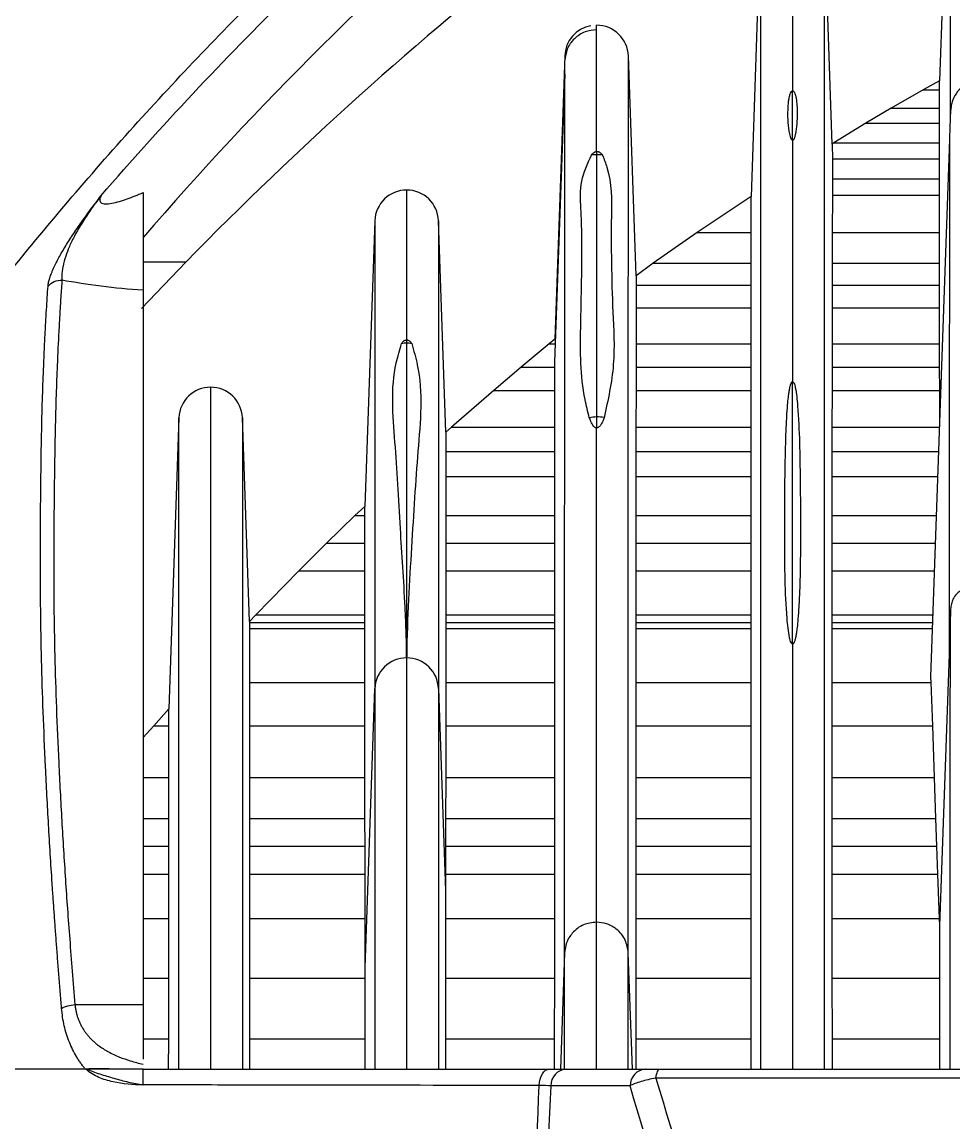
# Model space of a CAD drawing. Extents: x 9.3 to 87.2, y 0.6 to 68.8.
# Drawn here: x 35.299 to 36.818, y 60.622 to 62.417 of the extents above; entities that cross this region are included whole.
import ezdxf

# ---------------------------------------------------------------- set-up
doc = ezdxf.new("R2010")
doc.units = 0
doc.header["$MEASUREMENT"] = 0
doc.layers.add('OBJECT', color=7, linetype='CONTINUOUS')

msp = doc.modelspace()

# ---------------------------------------------------------------- linework, layer by layer
at = {"layer": 'OBJECT'}
for p, q in [((36.8149, 62.843), (36.7966, 62.3216)), ((36.5048, 62.5943), (36.4887, 62.1327)), ((36.6214, 62.2183), (36.6083, 62.5943)), ((36.2365, 62.4033), (36.2365, 62.4122)), ((36.1846, 62.3621), (36.1684, 61.8996)), ((36.301, 62.0031), (36.2885, 62.3621)), ((36.1845, 62.3324), (36.1681, 61.8627)), ((36.7966, 62.3216), (36.7699, 62.3068)), ((36.7966, 62.3068), (36.7966, 62.3216)), ((36.5565, 62.2245), (36.5565, 62.3051)), ((36.7699, 62.3068), (36.7175, 62.2767)), ((36.7699, 62.3068), (36.7966, 62.3068)), ((36.7965, 62.2767), (36.7966, 62.3068)), ((36.7175, 62.2767), (36.6764, 62.2522)), ((36.7175, 62.2767), (36.7965, 62.2767)), ((36.7964, 62.2522), (36.7965, 62.2767)), ((36.6764, 62.2522), (36.6241, 62.22)), ((36.6764, 62.2522), (36.7964, 62.2522)), ((36.7963, 62.22), (36.7964, 62.2522)), ((36.7825, 61.3486), (36.8132, 62.2257)), ((36.2365, 62.2061), (36.2365, 62.2009)), ((36.6241, 62.22), (36.6214, 62.2183)), ((36.6214, 62.2183), (36.6215, 62.1942)), ((36.6241, 62.22), (36.7963, 62.22)), ((36.7963, 62.1942), (36.7963, 62.22)), ((36.2365, 62.2009), (36.2365, 61.7727)), ((36.6215, 62.1942), (36.6215, 62.1612)), ((36.6215, 62.1942), (36.7963, 62.1942)), ((36.7962, 62.1612), (36.7963, 62.1942)), ((36.6215, 62.1612), (36.6215, 62.1349)), ((36.6215, 62.1612), (36.7962, 62.1612)), ((36.7962, 62.1349), (36.7962, 62.1612)), ((36.4887, 62.1327), (36.4007, 62.074)), ((36.6215, 62.1349), (36.6214, 62.074)), ((36.6215, 62.1349), (36.7962, 62.1349)), ((36.7962, 62.074), (36.7962, 62.1349)), ((35.8746, 62.0931), (35.8583, 61.6268)), ((35.9906, 61.7479), (35.9785, 62.0931)), ((36.4007, 62.074), (36.3288, 62.0237)), ((36.4007, 62.074), (36.4887, 62.074)), ((36.4887, 62.0237), (36.4887, 62.074)), ((36.6214, 62.074), (36.6213, 62.0237)), ((36.6214, 62.074), (36.7962, 62.074)), ((36.7963, 62.0237), (36.7962, 62.074)), ((35.5662, 62.0256), (35.4935, 61.9498)), ((35.5662, 62.0256), (35.4965, 62.0256)), ((36.3288, 62.0237), (36.301, 62.0031)), ((36.3288, 62.0237), (36.4887, 62.0237)), ((36.4888, 61.9876), (36.4887, 62.0237)), ((36.6213, 62.0237), (36.6212, 61.9876)), ((36.6213, 62.0237), (36.7963, 62.0237)), ((36.7963, 61.9876), (36.7963, 62.0237)), ((36.301, 62.0031), (36.301, 61.9876)), ((35.4965, 61.9795), (35.4965, 60.8134)), ((36.301, 61.9876), (36.301, 61.9508)), ((36.301, 61.9876), (36.4888, 61.9876)), ((36.4888, 61.9508), (36.4888, 61.9876)), ((36.6212, 61.9876), (36.6211, 61.9508)), ((36.6212, 61.9876), (36.7963, 61.9876)), ((36.7964, 61.9508), (36.7963, 61.9876)), ((36.301, 61.9508), (36.3011, 61.8922)), ((36.301, 61.9508), (36.4888, 61.9508)), ((36.4889, 61.8922), (36.4888, 61.9508)), ((36.6211, 61.9508), (36.621, 61.8922)), ((36.6211, 61.9508), (36.7964, 61.9508)), ((36.7965, 61.8922), (36.7964, 61.9508)), ((35.9265, 61.8985), (35.9265, 61.8931)), ((36.1684, 61.8996), (36.1593, 61.8922)), ((35.9265, 61.8931), (35.9265, 61.3796)), ((36.1593, 61.8922), (36.1137, 61.8542)), ((36.1593, 61.8922), (36.1684, 61.8922)), ((36.3011, 61.8922), (36.301, 61.8542)), ((36.3011, 61.8922), (36.4889, 61.8922)), ((36.489, 61.8542), (36.4889, 61.8922)), ((36.621, 61.8922), (36.621, 61.8542)), ((36.621, 61.8922), (36.7965, 61.8922)), ((36.7966, 61.8542), (36.7965, 61.8922)), ((36.1683, 61.8542), (36.1683, 61.8652)), ((36.1137, 61.8542), (36.069, 61.8161)), ((36.1137, 61.8542), (36.1683, 61.8542)), ((36.1683, 61.8161), (36.1683, 61.8542)), ((36.301, 61.8542), (36.301, 61.8161)), ((36.301, 61.8542), (36.489, 61.8542)), ((36.4891, 61.8161), (36.489, 61.8542)), ((36.621, 61.8542), (36.621, 61.8161)), ((36.621, 61.8542), (36.7966, 61.8542)), ((36.7967, 61.8161), (36.7966, 61.8542)), ((36.5565, 61.402), (36.5565, 61.8303)), ((36.069, 61.8161), (35.9995, 61.7559)), ((36.069, 61.8161), (36.1683, 61.8161)), ((36.1683, 61.7559), (36.1683, 61.8161)), ((36.301, 61.8161), (36.3008, 61.7559)), ((36.301, 61.8161), (36.4891, 61.8161)), ((36.4891, 61.7559), (36.4891, 61.8161)), ((36.621, 61.8161), (36.6209, 61.7559)), ((36.621, 61.8161), (36.7967, 61.8161)), ((36.7969, 61.7612), (36.7967, 61.8161)), ((36.2365, 61.7727), (36.2365, 61.7548)), ((35.5548, 61.7713), (35.5382, 61.296)), ((35.6699, 61.4386), (35.6583, 61.7713)), ((35.9995, 61.7559), (35.9906, 61.7479)), ((35.9995, 61.7559), (36.1683, 61.7559)), ((36.1684, 61.7162), (36.1683, 61.7559)), ((36.3008, 61.7559), (36.3007, 61.7162)), ((36.3008, 61.7559), (36.4891, 61.7559)), ((36.4891, 61.7162), (36.4891, 61.7559)), ((36.6209, 61.7559), (36.6209, 61.7162)), ((36.6209, 61.7559), (36.7968, 61.7559)), ((35.9906, 61.7162), (35.9906, 61.6757)), ((35.9906, 61.7162), (36.1684, 61.7162)), ((36.1685, 61.6757), (36.1684, 61.7162)), ((36.3007, 61.7162), (36.3007, 61.6757)), ((36.3007, 61.7162), (36.4891, 61.7162)), ((36.4892, 61.6757), (36.4891, 61.7162)), ((36.6209, 61.7162), (36.6209, 61.6757)), ((36.6209, 61.7162), (36.7954, 61.7162)), ((35.9906, 61.6757), (35.9906, 61.6116)), ((35.9906, 61.6757), (36.1685, 61.6757)), ((36.1686, 61.6116), (36.1685, 61.6757)), ((36.3007, 61.6757), (36.3006, 61.6116)), ((36.3007, 61.6757), (36.4892, 61.6757)), ((36.4892, 61.6116), (36.4892, 61.6757)), ((36.6209, 61.6757), (36.6209, 61.6116)), ((36.6209, 61.6757), (36.794, 61.6757)), ((35.8421, 61.6116), (35.7959, 61.5668)), ((35.8583, 61.6268), (35.8421, 61.6116)), ((35.8421, 61.6116), (35.8583, 61.6116)), ((35.8582, 61.5668), (35.8583, 61.6116)), ((35.8583, 61.6116), (35.8583, 61.6268)), ((35.9906, 61.6116), (35.9906, 61.5668)), ((35.9906, 61.6116), (36.1686, 61.6116)), ((36.1686, 61.5668), (36.1686, 61.6116)), ((36.3006, 61.6116), (36.3006, 61.5668)), ((36.3006, 61.6116), (36.4892, 61.6116)), ((36.4892, 61.5668), (36.4892, 61.6116)), ((36.6209, 61.6116), (36.6209, 61.5668)), ((36.6209, 61.6116), (36.7917, 61.6116)), ((35.7959, 61.5668), (35.7503, 61.5214)), ((35.7959, 61.5668), (35.8582, 61.5668)), ((35.8582, 61.5214), (35.8582, 61.5668)), ((35.9906, 61.5668), (35.9905, 61.5214)), ((35.9906, 61.5668), (36.1686, 61.5668)), ((36.1686, 61.5214), (36.1686, 61.5668)), ((36.3006, 61.5668), (36.3006, 61.5214)), ((36.3006, 61.5668), (36.4892, 61.5668)), ((36.4892, 61.5214), (36.4892, 61.5668)), ((36.6209, 61.5668), (36.6208, 61.5214)), ((36.6209, 61.5668), (36.7902, 61.5668)), ((35.7503, 61.5214), (35.6805, 61.4497)), ((35.7503, 61.5214), (35.8582, 61.5214)), ((35.8582, 61.4497), (35.8582, 61.5214)), ((35.9905, 61.5214), (35.9903, 61.4497)), ((35.9905, 61.5214), (36.1686, 61.5214)), ((36.1686, 61.4497), (36.1686, 61.5214)), ((36.3006, 61.5214), (36.3006, 61.4497)), ((36.3006, 61.5214), (36.4892, 61.5214)), ((36.4892, 61.4497), (36.4892, 61.5214)), ((36.6208, 61.5214), (36.6208, 61.4497)), ((36.6208, 61.5214), (36.7886, 61.5214)), ((35.6805, 61.4497), (35.6699, 61.4386)), ((35.6805, 61.4497), (35.8582, 61.4497)), ((35.8582, 61.4371), (35.8582, 61.4497)), ((35.9903, 61.4497), (35.9903, 61.4371)), ((35.9903, 61.4497), (36.1686, 61.4497)), ((36.1686, 61.4371), (36.1686, 61.4497)), ((36.3006, 61.4497), (36.3006, 61.4371)), ((36.3006, 61.4497), (36.4892, 61.4497)), ((36.4892, 61.4371), (36.4892, 61.4497)), ((36.6208, 61.4497), (36.6208, 61.4371)), ((36.6208, 61.4497), (36.7861, 61.4497)), ((35.6699, 61.4386), (35.6699, 61.4371)), ((35.6699, 61.4371), (35.6699, 61.4272)), ((35.6699, 61.4371), (35.8582, 61.4371)), ((35.8582, 61.4272), (35.8582, 61.4371)), ((35.9903, 61.4371), (35.9903, 61.4272)), ((35.9903, 61.4371), (36.1686, 61.4371)), ((36.1686, 61.4272), (36.1686, 61.4371)), ((36.3006, 61.4371), (36.3006, 61.4272)), ((36.3006, 61.4371), (36.4892, 61.4371)), ((36.4892, 61.4272), (36.4892, 61.4371)), ((36.6208, 61.4371), (36.6208, 61.4272)), ((36.6208, 61.4371), (36.7856, 61.4371)), ((35.6699, 61.4272), (35.8582, 61.4272)), ((35.8584, 61.3392), (35.8582, 61.4272)), ((35.9903, 61.4272), (35.9902, 61.3392)), ((35.9903, 61.4272), (36.1686, 61.4272)), ((36.1685, 61.3392), (36.1686, 61.4272)), ((36.3006, 61.4272), (36.3007, 61.3392)), ((36.3006, 61.4272), (36.4892, 61.4272)), ((36.4892, 61.3392), (36.4892, 61.4272)), ((36.6208, 61.4272), (36.6208, 61.3392)), ((36.6208, 61.4272), (36.7853, 61.4272)), ((35.9265, 61.3796), (35.9265, 61.3796)), ((36.7971, 60.9419), (36.8126, 61.3854)), ((36.7829, 61.3392), (36.7825, 61.3486)), ((35.6701, 61.3392), (35.6701, 61.2687)), ((35.6701, 61.3392), (35.8584, 61.3392)), ((35.8585, 61.2687), (35.8584, 61.3392)), ((35.8587, 60.8741), (35.8746, 61.3292)), ((35.9785, 61.3292), (35.99, 60.999)), ((35.9902, 61.3392), (35.9902, 61.2687)), ((35.9902, 61.3392), (36.1685, 61.3392)), ((36.1685, 61.2687), (36.1685, 61.3392)), ((36.3007, 61.3392), (36.3007, 61.2687)), ((36.3007, 61.3392), (36.4892, 61.3392)), ((36.4892, 61.2687), (36.4892, 61.3392)), ((36.6208, 61.3392), (36.6208, 61.2687)), ((36.6208, 61.3392), (36.7829, 61.3392)), ((36.7853, 61.2687), (36.7829, 61.3392)), ((35.5382, 61.296), (35.5136, 61.2687)), ((35.5136, 61.2687), (35.4965, 61.2493)), ((35.5136, 61.2687), (35.5381, 61.2687)), ((35.6701, 61.2687), (35.67, 61.1843)), ((35.6701, 61.2687), (35.8585, 61.2687)), ((35.8585, 61.1843), (35.8585, 61.2687)), ((35.9902, 61.2687), (35.9902, 61.1843)), ((35.9902, 61.2687), (36.1685, 61.2687)), ((36.1684, 61.1843), (36.1685, 61.2687)), ((36.3007, 61.2687), (36.3008, 61.1843)), ((36.3007, 61.2687), (36.4892, 61.2687)), ((36.4892, 61.1843), (36.4892, 61.2687)), ((36.6208, 61.2687), (36.6208, 61.1843)), ((36.6208, 61.2687), (36.7853, 61.2687)), ((36.7883, 61.1843), (36.7853, 61.2687)), ((35.4965, 61.1843), (35.538, 61.1843)), ((35.538, 61.1172), (35.538, 61.1843)), ((35.67, 61.1843), (35.6699, 61.1172)), ((35.67, 61.1843), (35.8585, 61.1843)), ((35.8585, 61.1172), (35.8585, 61.1843)), ((35.9902, 61.1843), (35.9901, 61.1172)), ((35.9902, 61.1843), (36.1684, 61.1843)), ((36.1684, 61.1172), (36.1684, 61.1843)), ((36.3008, 61.1843), (36.3008, 61.1172)), ((36.3008, 61.1843), (36.4892, 61.1843)), ((36.4892, 61.1172), (36.4892, 61.1843)), ((36.6208, 61.1843), (36.6208, 61.1172)), ((36.6208, 61.1843), (36.7883, 61.1843)), ((36.7906, 61.1172), (36.7883, 61.1843)), ((35.4965, 61.1172), (35.538, 61.1172)), ((35.538, 61.0718), (35.538, 61.1172)), ((35.6699, 61.1172), (35.6699, 61.0718)), ((35.6699, 61.1172), (35.8585, 61.1172)), ((35.8586, 61.0718), (35.8585, 61.1172)), ((35.9901, 61.1172), (35.9901, 61.0718)), ((35.9901, 61.1172), (36.1684, 61.1172)), ((36.1683, 61.0718), (36.1684, 61.1172)), ((36.3008, 61.1172), (36.3008, 61.0718)), ((36.3008, 61.1172), (36.4892, 61.1172)), ((36.4892, 61.0718), (36.4892, 61.1172)), ((36.6208, 61.1172), (36.6208, 61.0718)), ((36.6208, 61.1172), (36.7906, 61.1172)), ((36.7923, 61.0718), (36.7906, 61.1172)), ((35.4965, 61.0718), (35.538, 61.0718)), ((35.5381, 61.0262), (35.538, 61.0718)), ((35.6699, 61.0718), (35.67, 61.0262)), ((35.6699, 61.0718), (35.8586, 61.0718)), ((35.8586, 61.0262), (35.8586, 61.0718)), ((35.9901, 61.0718), (35.9901, 61.0262)), ((35.9901, 61.0718), (36.1683, 61.0718)), ((36.1683, 61.0262), (36.1683, 61.0718)), ((36.3008, 61.0718), (36.3008, 61.0262)), ((36.3008, 61.0718), (36.4892, 61.0718)), ((36.4892, 61.0262), (36.4892, 61.0718)), ((36.6208, 61.0718), (36.6209, 61.0262)), ((36.6208, 61.0718), (36.7923, 61.0718)), ((36.7939, 61.0262), (36.7923, 61.0718)), ((35.4965, 61.0262), (35.5381, 61.0262)), ((35.5381, 60.9541), (35.5381, 61.0262)), ((35.67, 61.0262), (35.67, 60.9541)), ((35.67, 61.0262), (35.8586, 61.0262)), ((35.8586, 60.9541), (35.8586, 61.0262)), ((35.9901, 61.0262), (35.99, 60.999)), ((35.9901, 61.0262), (36.1683, 61.0262)), ((36.1682, 60.9541), (36.1683, 61.0262)), ((36.3008, 61.0262), (36.3008, 60.9541)), ((36.3008, 61.0262), (36.4892, 61.0262)), ((36.4891, 60.9541), (36.4892, 61.0262)), ((36.6209, 61.0262), (36.6209, 60.9541)), ((36.6209, 61.0262), (36.7939, 61.0262)), ((36.7966, 60.9541), (36.7939, 61.0262)), ((35.99, 60.999), (35.99, 60.9541)), ((35.4965, 60.9541), (35.5381, 60.9541)), ((35.5381, 60.8564), (35.5381, 60.9541)), ((35.67, 60.9541), (35.6701, 60.8564)), ((35.67, 60.9541), (35.8586, 60.9541)), ((35.8587, 60.8741), (35.8586, 60.9541)), ((35.99, 60.9541), (35.9901, 60.8564)), ((35.99, 60.9541), (36.1682, 60.9541)), ((36.1682, 60.8564), (36.1682, 60.9541)), ((36.2365, 60.948), (36.2364, 60.948)), ((36.3008, 60.9541), (36.3009, 60.8564)), ((36.3008, 60.9541), (36.4891, 60.9541)), ((36.4891, 60.8564), (36.4891, 60.9541)), ((36.6209, 60.9541), (36.6209, 60.8564)), ((36.6209, 60.9541), (36.7966, 60.9541)), ((36.7971, 60.9419), (36.7966, 60.9541)), ((36.7971, 60.8564), (36.7971, 60.9419)), ((36.1844, 60.8978), (36.1778, 60.7082)), ((36.295, 60.7082), (36.2883, 60.8978)), ((35.8587, 60.8564), (35.8587, 60.8741)), ((35.4965, 60.8564), (35.5381, 60.8564)), ((35.538, 60.7577), (35.5381, 60.8564)), ((35.6701, 60.8564), (35.6701, 60.7577)), ((35.6701, 60.8564), (35.8587, 60.8564)), ((35.8587, 60.7577), (35.8587, 60.8564)), ((35.9901, 60.8564), (35.9901, 60.7577)), ((35.9901, 60.8564), (36.1682, 60.8564)), ((36.1681, 60.7577), (36.1682, 60.8564)), ((36.3009, 60.8564), (36.3009, 60.7577)), ((36.3009, 60.8564), (36.4891, 60.8564)), ((36.489, 60.7577), (36.4891, 60.8564)), ((36.6209, 60.8564), (36.621, 60.7577)), ((36.6209, 60.8564), (36.7971, 60.8564)), ((36.797, 60.7577), (36.7971, 60.8564)), ((35.385, 60.8134), (35.4965, 60.8134)), ((35.4965, 60.8134), (35.4965, 60.7244)), ((35.4965, 60.7577), (35.538, 60.7577)), ((35.5379, 60.7082), (35.538, 60.7577)), ((35.6701, 60.7577), (35.6701, 60.7082)), ((35.6701, 60.7577), (35.8587, 60.7577)), ((35.8586, 60.7082), (35.8587, 60.7577)), ((35.9901, 60.7577), (35.9901, 60.7082)), ((35.9901, 60.7577), (36.1681, 60.7577)), ((36.1681, 60.7082), (36.1681, 60.7577)), ((36.3009, 60.7577), (36.3008, 60.7082)), ((36.3009, 60.7577), (36.489, 60.7577)), ((36.489, 60.7082), (36.489, 60.7577)), ((36.621, 60.7577), (36.621, 60.7082)), ((36.621, 60.7577), (36.797, 60.7577)), ((36.797, 60.7082), (36.797, 60.7577)), ((35.4965, 60.7082), (35.4965, 60.7082)), ((36.1873, 60.7082), (36.3168, 60.7082)), ((36.3398, 60.7082), (37.8285, 60.7082)), ((37.8285, 60.6932), (36.3334, 60.6932))]:
    msp.add_line(p, q, dxfattribs=at)
at = {"layer": 'OBJECT', "flags": 128}
for points in [[(36.8137, 60.7082), (36.8137, 60.716), (36.8139, 61.0348), (36.814, 61.2337), (36.8141, 61.428), (36.8141, 61.428), (36.8141, 61.428)], [(36.143, 60.6814), (36.1436, 60.6868), (36.1447, 60.6919), (36.1463, 60.6965), (36.1483, 60.7005), (36.1507, 60.7038), (36.1534, 60.7062), (36.1562, 60.7077), (36.1592, 60.7082)], [(36.3334, 60.6932), (36.334, 60.6965), (36.3346, 60.6994), (36.3353, 60.702), (36.3361, 60.7042), (36.337, 60.7059), (36.3379, 60.7072), (36.3388, 60.708), (36.3398, 60.7082)], [(36.2912, 60.6809), (36.2603, 60.6809), (36.1617, 60.6808)]]:
    msp.add_lwpolyline(points, dxfattribs=at)
at = {"layer": 'OBJECT'}
for centre, radius, start, end in [((39.8585, 57.8332), 6, 120.68604, 135.67495), ((36.2365, 62.3602), 0.052, 100.3224, 178), ((36.2365, 62.3602), 0.052, 2, 89.9931), ((36.2365, 62.1463), 0.0546, 89.9987, 98.6221), ((36.2365, 62.1464), 0.0545, 79.7726, 90.0072), ((35.9265, 62.0912), 0.052, 90, 178), ((35.9265, 62.0912), 0.052, 2, 90), ((35.9265, 61.8376), 0.0555, 89.9929, 98.5292), ((35.9265, 61.8376), 0.0555, 81.4707, 90.007), ((35.6065, 61.7695), 0.0518, 90, 178), ((35.6065, 61.7695), 0.0518, 2, 90), ((36.2365, 61.7108), 0.0619, 89.9781, 101.0087), ((36.2366, 61.7109), 0.0619, 78.5713, 90.0223), ((35.9265, 61.3274), 0.052, 90, 178), ((35.9265, 61.3274), 0.052, 2, 90), ((36.1894, 60.6806), 0.0277, 94.2483, 179.5482), ((36.3189, 60.6806), 0.0277, 94.245, 179.5168)]:
    msp.add_arc(centre, radius, start, end, dxfattribs=at)
for points, knots in [([(34.9256, 61.519), (35.0432, 61.7024), (35.1708, 61.878), (35.3771, 62.1299), (35.4484, 62.2119), (35.596, 62.3721), (35.672, 62.4499), (35.8284, 62.6009), (35.9088, 62.674), (36.0738, 62.8157), (36.1586, 62.8843), (36.4182, 63.082), (36.5985, 63.2033), (36.786, 63.3142)], [0, 0, 0, 0, 0.25, 0.25, 0.375, 0.375, 0.5, 0.5, 0.625, 0.625, 0.75, 0.75, 1, 1, 1, 1]), ([(35.428, 62.1343), (35.5258, 62.2474), (35.6279, 62.3563), (35.7874, 62.5133), (35.8417, 62.5646), (35.9522, 62.665), (36.0086, 62.7142), (36.2955, 62.9544), (36.539, 63.1269), (36.7965, 63.2797)], [0, 0, 0, 0, 0.25, 0.25, 0.375, 0.375, 0.5, 0.5, 1, 1, 1, 1]), ([(36.7965, 63.168), (36.5523, 63.0194), (36.3211, 62.8526), (35.8851, 62.4827), (35.683, 62.282), (35.4965, 62.0656)], [0, 0, 0, 0, 0.5, 0.5, 1, 1, 1, 1]), ([(36.8144, 62.2611), (36.8144, 62.2611), (36.8144, 62.3052), (36.8145, 62.3937), (36.8146, 62.5087), (36.8147, 62.6096), (36.8148, 62.6926), (36.8148, 62.7588), (36.8148, 62.7877), (36.8148, 62.8021)], [0, 0, 0, 0, 0.000002, 0.165142, 0.330281, 0.50022, 0.670158, 0.834509, 1, 1, 1, 1]), ([(36.5565, 62.6442), (36.5565, 62.6417), (36.5565, 62.6366), (36.5565, 62.5966), (36.5565, 62.5315), (36.5565, 62.4353), (36.5565, 62.3479), (36.5565, 62.3051)], [0, 0, 0, 0, 0.194795, 0.387326, 0.576325, 0.792703, 1, 1, 1, 1]), ([(36.5048, 60.7082), (36.5048, 60.7718), (36.5048, 60.9268), (36.5048, 61.1566), (36.5048, 61.3925), (36.5048, 61.606), (36.5048, 61.8065), (36.5048, 61.9891), (36.5048, 62.1479), (36.5048, 62.2873), (36.5048, 62.4203), (36.5048, 62.5179), (36.5048, 62.5819), (36.5048, 62.5901), (36.5048, 62.5943)], [0, 0, 0, 0, 0.0663565, 0.1619168, 0.2506975, 0.3330027, 0.4146365, 0.5014721, 0.5748651, 0.6528443, 0.7353332, 0.8213619, 0.9099109, 1, 1, 1, 1]), ([(36.6083, 62.5943), (36.6083, 62.5905), (36.6083, 62.583), (36.6083, 62.5244), (36.6083, 62.4354), (36.6083, 62.3117), (36.6083, 62.1799), (36.6083, 62.0412), (36.6083, 61.8964), (36.6083, 61.7353), (36.6083, 61.5588), (36.6083, 61.3542), (36.6083, 61.1286), (36.6083, 60.9114), (36.6083, 60.7665), (36.6083, 60.7082)], [0, 0, 0, 0, 0.08602, 0.170676, 0.253119, 0.332476, 0.407805, 0.478951, 0.545935, 0.608976, 0.68551, 0.763919, 0.848697, 0.939215, 1, 1, 1, 1]), ([(36.2365, 62.4048), (36.2301, 62.4041), (36.2168, 62.4026), (36.1995, 62.391), (36.1874, 62.3741), (36.1855, 62.3609), (36.1846, 62.3545)], [0, 0, 0, 0, 0.240331, 0.499663, 0.759187, 1, 1, 1, 1]), ([(36.2365, 62.2061), (36.2365, 62.2406), (36.2365, 62.311), (36.2365, 62.3694), (36.2365, 62.3992), (36.2365, 62.4028), (36.2365, 62.4033)], [0, 0, 0, 0, 0.3326073, 0.6774697, 0.9544603, 1, 1, 1, 1]), ([(36.1844, 60.8978), (36.1844, 60.9983), (36.1844, 61.1959), (36.1844, 61.4603), (36.1845, 61.688), (36.1845, 61.8787), (36.1845, 62.0368), (36.1845, 62.1745), (36.1845, 62.28), (36.1845, 62.3385), (36.1846, 62.3465), (36.1846, 62.3489)], [0, 0, 0, 0, 0.13971, 0.27463, 0.400189, 0.513714, 0.620363, 0.725479, 0.835679, 0.950155, 1, 1, 1, 1]), ([(36.2883, 60.8978), (36.2884, 60.9983), (36.2884, 61.1959), (36.2884, 61.4603), (36.2884, 61.688), (36.2884, 61.8787), (36.2884, 62.0368), (36.2885, 62.1742), (36.2885, 62.281), (36.2885, 62.3487), (36.2885, 62.3576), (36.2885, 62.3621)], [0, 0, 0, 0, 0.130922, 0.257354, 0.375016, 0.481399, 0.581339, 0.679843, 0.783111, 0.890386, 1, 1, 1, 1]), ([(36.8631, 62.3222), (36.859, 62.3218), (36.8488, 62.3207), (36.8345, 62.3132), (36.8231, 62.3013), (36.8175, 62.2898), (36.8153, 62.2802), (36.815, 62.2759), (36.8149, 62.274)], [0, 0, 0, 0, 0.158488, 0.39541, 0.621022, 0.826457, 0.925172, 1, 1, 1, 1]), ([(36.5565, 62.2245), (36.5565, 62.2245), (36.5563, 62.2245), (36.556, 62.2246), (36.5553, 62.225), (36.554, 62.227), (36.5514, 62.2348), (36.5496, 62.2488), (36.5488, 62.2652), (36.5492, 62.2785), (36.5499, 62.2873), (36.5508, 62.2933), (36.5517, 62.2973), (36.5525, 62.2999), (36.5533, 62.3017), (36.5539, 62.303), (36.5544, 62.3038), (36.5549, 62.3044), (36.5554, 62.3047), (36.5558, 62.305), (36.5562, 62.3051), (36.5564, 62.3051), (36.5565, 62.3051)], [0, 0, 0, 0, 0.001357, 0.003124, 0.006404, 0.020435, 0.075841, 0.296521, 0.526307, 0.680606, 0.7843, 0.854058, 0.901048, 0.932763, 0.954226, 0.968807, 0.978773, 0.985649, 0.992506, 0.995404, 0.998332, 1, 1, 1, 1]), ([(36.5565, 62.3051), (36.5567, 62.3051), (36.5569, 62.3051), (36.5573, 62.305), (36.5582, 62.3044), (36.5599, 62.3021), (36.5629, 62.2925), (36.5641, 62.2776), (36.5641, 62.2608), (36.5633, 62.2488), (36.5623, 62.2408), (36.5614, 62.2353), (36.5606, 62.2317), (36.5599, 62.2293), (36.5592, 62.2276), (36.5587, 62.2265), (36.5583, 62.2258), (36.5579, 62.2253), (36.5576, 62.2249), (36.5572, 62.2247), (36.5569, 62.2246), (36.5567, 62.2245), (36.5566, 62.2245), (36.5565, 62.2245)], [0, 0, 0, 0, 0.002022, 0.004558, 0.009359, 0.026708, 0.095535, 0.369717, 0.576053, 0.71465, 0.807731, 0.870257, 0.912291, 0.940584, 0.959668, 0.97258, 0.98136, 0.987374, 0.991543, 0.995972, 0.997746, 0.999221, 1, 1, 1, 1]), ([(36.8132, 62.2257), (36.8135, 62.2341), (36.814, 62.2506), (36.8146, 62.2663), (36.8149, 62.274)], [0, 0, 0, 0, 0.507998, 1, 1, 1, 1]), ([(36.5565, 62.2245), (36.5565, 62.155), (36.5565, 62.0353), (36.5565, 61.8909), (36.5565, 61.8303)], [0, 0, 0, 0, 0.580628, 1, 1, 1, 1]), ([(36.8126, 61.3854), (36.8126, 61.3854), (36.8126, 61.4163), (36.8127, 61.5677), (36.8129, 61.8528), (36.8132, 62.0963), (36.8132, 62.2257), (36.8132, 62.2257)], [0, 0, 0, 0, 0.0000025, 0.1070593, 0.5353685, 0.9999975, 1, 1, 1, 1]), ([(36.2284, 62.2003), (36.2289, 62.2011), (36.2301, 62.2027), (36.2321, 62.2046), (36.2344, 62.2056), (36.2357, 62.206), (36.2364, 62.2061), (36.2365, 62.2061)], [0, 0, 0, 0, 0.34978, 0.717399, 0.858888, 0.9665, 1, 1, 1, 1]), ([(36.2365, 62.2061), (36.237, 62.2061), (36.2378, 62.2061), (36.2393, 62.2059), (36.2411, 62.2052), (36.244, 62.2033), (36.2453, 62.2014), (36.2462, 62.2001)], [0, 0, 0, 0, 0.0733186, 0.1465167, 0.257835, 0.4671217, 1, 1, 1, 1]), ([(36.2247, 61.7716), (36.2222, 61.7814), (36.2098, 61.8306), (36.2103, 61.9341), (36.2138, 62.0375), (36.2112, 62.1132), (36.2086, 62.1575), (36.2218, 62.1861), (36.2284, 62.2003)], [0, 0, 0, 0, 0.062759, 0.313599, 0.655294, 0.770719, 0.886051, 1, 1, 1, 1]), ([(36.2462, 62.2001), (36.2488, 62.1935), (36.2618, 62.1605), (36.2599, 62.0808), (36.261, 61.973), (36.268, 61.8587), (36.2552, 61.8005), (36.2488, 61.7715)], [0, 0, 0, 0, 0.0523947, 0.2610056, 0.6291967, 0.8150946, 1, 1, 1, 1]), ([(35.3411, 61.9863), (35.3411, 61.9873), (35.3413, 61.9893), (35.3419, 61.9925), (35.3427, 61.9959), (35.3438, 61.9996), (35.3451, 62.0035), (35.3467, 62.0076), (35.3499, 62.0154), (35.356, 62.0281), (35.3664, 62.0466), (35.3792, 62.0669), (35.3914, 62.0848), (35.4021, 62.0998), (35.4103, 62.111), (35.419, 62.1225), (35.4249, 62.1303), (35.428, 62.1343)], [0, 0, 0, 0, 0.036368, 0.072624, 0.108835, 0.145064, 0.181377, 0.217838, 0.254511, 0.379969, 0.506183, 0.628137, 0.753467, 0.813905, 0.876878, 0.93606, 1, 1, 1, 1]), ([(35.428, 62.1343), (35.4259, 62.1316), (35.4219, 62.1264), (35.4163, 62.1188), (35.4101, 62.1102), (35.4034, 62.1005), (35.3942, 62.0862), (35.3844, 62.0692), (35.3757, 62.0509), (35.3692, 62.034), (35.3657, 62.0211), (35.364, 62.011), (35.3633, 62.0031), (35.3636, 61.9986), (35.3638, 61.9961)], [0, 0, 0, 0, 0.044455, 0.086922, 0.12795, 0.189825, 0.255518, 0.381181, 0.50637, 0.621975, 0.754479, 0.82736, 0.90901, 1, 1, 1, 1]), ([(35.428, 62.1343), (35.4266, 62.1318), (35.4257, 62.1295), (35.4254, 62.1255), (35.426, 62.1237), (35.4292, 62.1213), (35.4317, 62.1207), (35.4379, 62.1205), (35.4416, 62.1209), (35.4532, 62.123), (35.4619, 62.1256), (35.4791, 62.1318), (35.4878, 62.1353), (35.4965, 62.1391)], [0, 0, 0, 0, 0.125, 0.125, 0.25, 0.25, 0.375, 0.375, 0.5, 0.5, 0.75, 0.75, 1, 1, 1, 1]), ([(35.4965, 62.1391), (35.4965, 62.1207), (35.4965, 62.1029), (35.4965, 62.0702), (35.4965, 62.055), (35.4965, 62.0273), (35.4965, 62.0151), (35.4965, 61.9997), (35.4965, 61.995), (35.4965, 61.9865), (35.4965, 61.9827), (35.4965, 61.9795)], [0, 0, 0, 0, 0.25, 0.25, 0.5, 0.5, 0.75, 0.75, 0.875, 0.875, 1, 1, 1, 1]), ([(35.9265, 62.1432), (35.9265, 62.1393), (35.9265, 62.1316), (35.9265, 62.0739), (35.9265, 61.9973), (35.9265, 61.9312), (35.9265, 61.8985)], [0, 0, 0, 0, 0.2875665, 0.5706173, 0.7881638, 1, 1, 1, 1]), ([(36.4887, 62.074), (36.4887, 62.0908), (36.4887, 62.1246), (36.4887, 62.13), (36.4887, 62.1327)], [0, 0, 0, 0, 0.497369, 1, 1, 1, 1]), ([(35.8746, 62.0931), (35.8746, 62.0892), (35.8746, 62.0817), (35.8746, 62.0222), (35.8746, 61.9314), (35.8746, 61.8031), (35.8746, 61.661), (35.8746, 61.5044), (35.8746, 61.3873), (35.8746, 61.3292)], [0, 0, 0, 0, 0.1517066, 0.3010924, 0.4467941, 0.5874491, 0.7285956, 0.8653203, 1, 1, 1, 1]), ([(35.9785, 62.0931), (35.9785, 62.0892), (35.9785, 62.0817), (35.9785, 62.0222), (35.9785, 61.9314), (35.9785, 61.8031), (35.9785, 61.661), (35.9785, 61.5044), (35.9785, 61.3873), (35.9785, 61.3292)], [0, 0, 0, 0, 0.1517066, 0.3010924, 0.4467941, 0.5874491, 0.7285956, 0.8653203, 1, 1, 1, 1]), ([(35.3411, 61.9863), (35.3438, 61.9893), (35.3473, 61.9919), (35.3553, 61.9953), (35.3596, 61.9962), (35.3638, 61.9961)], [0, 0, 0, 0, 0.5, 0.5, 1, 1, 1, 1]), ([(35.3638, 61.9961), (35.3636, 61.9931), (35.3631, 61.9871), (35.3625, 61.9776), (35.3618, 61.9677), (35.3612, 61.9574), (35.3605, 61.9468), (35.3599, 61.9357), (35.3593, 61.9242), (35.3579, 61.8991), (35.3561, 61.8617), (35.3541, 61.8076), (35.3526, 61.7506), (35.3514, 61.6833), (35.3506, 61.613), (35.35, 61.5146), (35.351, 61.4121), (35.3545, 61.2981), (35.3583, 61.2083), (35.3633, 61.1148), (35.3682, 61.0346), (35.3727, 60.9696), (35.3764, 60.9196), (35.3805, 60.8675), (35.3835, 60.8316), (35.385, 60.8134)], [0, 0, 0, 0, 0.015248, 0.030599, 0.046055, 0.061614, 0.077278, 0.093045, 0.108916, 0.124891, 0.194541, 0.249312, 0.309671, 0.374309, 0.445914, 0.499948, 0.624441, 0.686154, 0.748806, 0.812217, 0.874119, 0.904214, 0.935225, 0.967153, 1, 1, 1, 1]), ([(35.4965, 61.9795), (35.473, 61.9812), (35.4499, 61.9833), (35.4053, 61.9889), (35.3839, 61.9922), (35.3638, 61.9961)], [0, 0, 0, 0, 0.5, 0.5, 1, 1, 1, 1]), ([(35.3632, 60.8072), (35.3624, 60.8164), (35.3609, 60.8345), (35.3588, 60.8613), (35.3567, 60.8876), (35.3548, 60.9133), (35.3529, 60.9385), (35.3511, 60.9633), (35.3494, 60.9875), (35.3461, 61.036), (35.3417, 61.1083), (35.3368, 61.2018), (35.333, 61.2914), (35.3295, 61.4052), (35.3283, 61.5071), (35.3288, 61.6051), (35.3294, 61.6753), (35.3304, 61.7426), (35.3318, 61.7999), (35.3338, 61.8535), (35.3356, 61.8947), (35.3373, 61.9264), (35.3385, 61.948), (35.3398, 61.968), (35.3406, 61.9803), (35.3411, 61.9863)], [0, 0, 0, 0, 0.016472, 0.032728, 0.048771, 0.064606, 0.080239, 0.095674, 0.110915, 0.125967, 0.18805, 0.251364, 0.313992, 0.375838, 0.500399, 0.553631, 0.625989, 0.691246, 0.750932, 0.808096, 0.875255, 0.907059, 0.93845, 0.96943, 1, 1, 1, 1]), ([(35.9183, 61.8925), (35.9188, 61.8932), (35.9197, 61.8947), (35.9214, 61.8965), (35.9232, 61.8977), (35.9246, 61.8983), (35.9258, 61.8985), (35.9264, 61.8985), (35.9265, 61.8985)], [0, 0, 0, 0, 0.3103901, 0.6289061, 0.7612411, 0.8947065, 0.9703314, 1, 1, 1, 1]), ([(35.9265, 61.8985), (35.9269, 61.8985), (35.9278, 61.8985), (35.9294, 61.898), (35.932, 61.8965), (35.9336, 61.8945), (35.9345, 61.8929), (35.9348, 61.8925)], [0, 0, 0, 0, 0.074155, 0.169588, 0.336533, 0.837584, 1, 1, 1, 1]), ([(35.9265, 61.3796), (35.9265, 61.3796), (35.9265, 61.3797), (35.9265, 61.3799), (35.9265, 61.3803), (35.9265, 61.3815), (35.9265, 61.3842), (35.9264, 61.3901), (35.9262, 61.4019), (35.9255, 61.4267), (35.9228, 61.493), (35.9152, 61.6017), (35.9082, 61.7341), (35.8991, 61.8297), (35.9151, 61.8819), (35.9183, 61.8925)], [0, 0, 0, 0, 0.000262, 0.000524, 0.001048, 0.002095, 0.006286, 0.014668, 0.031432, 0.064959, 0.138785, 0.369256, 0.649154, 0.929435, 1, 1, 1, 1]), ([(35.9348, 61.8925), (35.9381, 61.881), (35.9548, 61.8241), (35.9442, 61.7198), (35.9346, 61.563), (35.9272, 61.4446), (35.9266, 61.3817), (35.9265, 61.3803), (35.9265, 61.3799), (35.9265, 61.3797), (35.9265, 61.3796), (35.9265, 61.3796)], [0, 0, 0, 0, 0.076843, 0.381826, 0.687453, 0.993014, 0.997771, 0.99896, 0.999554, 0.999851, 1, 1, 1, 1]), ([(36.5565, 61.402), (36.5564, 61.402), (36.5562, 61.4021), (36.5557, 61.4023), (36.5549, 61.403), (36.5531, 61.4064), (36.5498, 61.4201), (36.5443, 61.4757), (36.5433, 61.5736), (36.5439, 61.6731), (36.5455, 61.7401), (36.5469, 61.7702), (36.5482, 61.7902), (36.5495, 61.8036), (36.5506, 61.8125), (36.5517, 61.8185), (36.5525, 61.8225), (36.5533, 61.8252), (36.5539, 61.827), (36.5544, 61.8282), (36.5549, 61.829), (36.5553, 61.8296), (36.5557, 61.83), (36.5561, 61.8302), (36.5563, 61.8303), (36.5565, 61.8303), (36.5565, 61.8303)], [0, 0, 0, 0, 0.000522, 0.001189, 0.002443, 0.006959, 0.024865, 0.096172, 0.38105, 0.68937, 0.791599, 0.860055, 0.905918, 0.936663, 0.957291, 0.971145, 0.980463, 0.986744, 0.99099, 0.993874, 0.995846, 0.99721, 0.99864, 0.999214, 0.999697, 1, 1, 1, 1]), ([(36.5565, 61.8303), (36.5566, 61.8303), (36.5568, 61.8303), (36.5572, 61.8301), (36.558, 61.8294), (36.5597, 61.8263), (36.5628, 61.8134), (36.5677, 61.7611), (36.5689, 61.6825), (36.5697, 61.5827), (36.5691, 61.5133), (36.5671, 61.4663), (36.5656, 61.445), (36.5642, 61.4307), (36.5629, 61.4211), (36.5618, 61.4147), (36.5609, 61.4104), (36.5601, 61.4075), (36.5594, 61.4055), (36.5588, 61.4043), (36.5583, 61.4033), (36.5578, 61.4027), (36.5573, 61.4023), (36.557, 61.4021), (36.5567, 61.402), (36.5565, 61.402)], [0, 0, 0, 0, 0.000435, 0.000993, 0.002039, 0.006642, 0.024814, 0.097193, 0.386386, 0.588582, 0.793128, 0.860987, 0.906473, 0.936983, 0.957465, 0.971232, 0.980501, 0.986757, 0.990995, 0.993881, 0.995864, 0.997741, 0.998586, 0.99944, 1, 1, 1, 1]), ([(35.6065, 61.8212), (35.6065, 61.8175), (35.6065, 61.8101), (35.6065, 61.7519), (35.6065, 61.6638), (35.6065, 61.5413), (35.6065, 61.4115), (35.6065, 61.2711), (35.6065, 61.1206), (35.6065, 60.9662), (35.6065, 60.8322), (35.6065, 60.7456), (35.6065, 60.7082)], [0, 0, 0, 0, 0.119115, 0.2364, 0.350741, 0.460971, 0.565325, 0.66243, 0.765971, 0.856794, 0.938114, 1, 1, 1, 1]), ([(35.5548, 60.7082), (35.5548, 60.7294), (35.5548, 60.8006), (35.5548, 60.921), (35.5548, 61.0792), (35.5548, 61.2417), (35.5548, 61.3881), (35.5548, 61.5199), (35.5548, 61.6305), (35.5548, 61.7093), (35.5548, 61.7613), (35.5548, 61.7679), (35.5548, 61.7713)], [0, 0, 0, 0, 0.036087, 0.121484, 0.217181, 0.326474, 0.448113, 0.550998, 0.658884, 0.770331, 0.884355, 1, 1, 1, 1]), ([(35.6583, 61.7713), (35.6583, 61.7675), (35.6583, 61.7601), (35.6583, 61.7019), (35.6583, 61.6136), (35.6583, 61.491), (35.6583, 61.3611), (35.6583, 61.2205), (35.6583, 61.07), (35.6583, 60.9154), (35.6583, 60.7979), (35.6583, 60.7285), (35.6583, 60.7082)], [0, 0, 0, 0, 0.122602, 0.243319, 0.361, 0.474446, 0.581833, 0.68175, 0.788271, 0.881698, 0.965359, 1, 1, 1, 1]), ([(36.2365, 61.7548), (36.2362, 61.7548), (36.2353, 61.7549), (36.2337, 61.7557), (36.2301, 61.7591), (36.2274, 61.7647), (36.2255, 61.7695), (36.2247, 61.7716)], [0, 0, 0, 0, 0.032723, 0.076604, 0.191828, 0.659606, 1, 1, 1, 1]), ([(36.2488, 61.7715), (36.2481, 61.7696), (36.2469, 61.7663), (36.2449, 61.7622), (36.2432, 61.7595), (36.2417, 61.7575), (36.2403, 61.7561), (36.2389, 61.7553), (36.2379, 61.7549), (36.2371, 61.7547), (36.2367, 61.7548), (36.2365, 61.7548)], [0, 0, 0, 0, 0.3163669, 0.5310287, 0.6777107, 0.7789578, 0.8774525, 0.9257854, 0.9629422, 0.9891631, 1, 1, 1, 1]), ([(36.2365, 60.9482), (36.2365, 61.0348), (36.2365, 61.2058), (36.2365, 61.4233), (36.2365, 61.6064), (36.2365, 61.7063), (36.2365, 61.7548)], [0, 0, 0, 0, 0.2943602, 0.581245, 0.7968207, 1, 1, 1, 1]), ([(35.9906, 61.7479), (35.9906, 61.7466), (35.9906, 61.7438), (35.9906, 61.7254), (35.9906, 61.7162)], [0, 0, 0, 0, 0.498374, 1, 1, 1, 1]), ([(36.8624, 61.4989), (36.8588, 61.4985), (36.8496, 61.4973), (36.836, 61.4926), (36.8248, 61.4851), (36.8185, 61.4764), (36.8156, 61.4676), (36.8143, 61.4583), (36.8142, 61.4522), (36.8141, 61.4488)], [0, 0, 0, 0, 0.132474, 0.329582, 0.525438, 0.670843, 0.771974, 0.87275, 1, 1, 1, 1]), ([(36.8141, 61.4488), (36.8139, 61.4384), (36.8134, 61.4177), (36.8129, 61.3961), (36.8126, 61.3854)], [0, 0, 0, 0, 0.498857, 1, 1, 1, 1]), ([(36.8141, 61.428), (36.8141, 61.428), (36.8141, 61.4351), (36.8141, 61.442), (36.8141, 61.4488)], [0, 0, 0, 0, 0.000082, 1, 1, 1, 1]), ([(35.6699, 61.4272), (35.67, 61.4177), (35.67, 61.3985), (35.6701, 61.3591), (35.6701, 61.3392)], [0, 0, 0, 0, 0.497891, 1, 1, 1, 1]), ([(36.5565, 61.402), (36.5565, 61.3403), (36.5565, 61.2131), (36.5565, 60.9833), (36.5565, 60.8102), (36.5565, 60.7082)], [0, 0, 0, 0, 0.27922, 0.57526, 1, 1, 1, 1]), ([(35.9265, 61.3796), (35.9265, 61.3795), (35.9265, 61.3795), (35.9265, 61.3795), (35.9265, 61.3794)], [0, 0, 0, 0, 0.559654, 1, 1, 1, 1]), ([(35.9265, 61.3794), (35.9265, 61.3175), (35.9265, 61.1938), (35.9265, 60.9726), (35.9265, 60.8048), (35.9265, 60.7082)], [0, 0, 0, 0, 0.2980689, 0.5959884, 1, 1, 1, 1]), ([(35.8746, 61.3292), (35.8746, 61.2673), (35.8746, 61.1433), (35.8746, 60.9381), (35.8746, 60.7875), (35.8746, 60.7082)], [0, 0, 0, 0, 0.3212824, 0.642404, 1, 1, 1, 1]), ([(35.9785, 61.3292), (35.9785, 61.2673), (35.9785, 61.1433), (35.9785, 60.9381), (35.9785, 60.7875), (35.9785, 60.7082)], [0, 0, 0, 0, 0.3212824, 0.642404, 1, 1, 1, 1]), ([(35.5381, 61.2687), (35.5382, 61.2766), (35.5382, 61.2924), (35.5382, 61.2948), (35.5382, 61.296)], [0, 0, 0, 0, 0.498581, 1, 1, 1, 1]), ([(35.538, 61.1843), (35.538, 61.2016), (35.5381, 61.2361), (35.5381, 61.2578), (35.5381, 61.2687)], [0, 0, 0, 0, 0.498775, 1, 1, 1, 1]), ([(36.2364, 60.948), (36.2292, 60.9471), (36.2142, 60.9454), (36.197, 60.9319), (36.1866, 60.915), (36.1851, 60.9034), (36.1844, 60.8978)], [0, 0, 0, 0, 0.270412, 0.561722, 0.788825, 1, 1, 1, 1]), ([(36.2365, 60.948), (36.2365, 60.948), (36.2365, 60.948), (36.2364, 60.948), (36.2364, 60.948)], [0, 0, 0, 0, 0.559844, 1, 1, 1, 1]), ([(36.2365, 60.948), (36.2365, 60.948), (36.2365, 60.9481), (36.2365, 60.9482), (36.2365, 60.9482)], [0, 0, 0, 0, 0.559885, 1, 1, 1, 1]), ([(36.2883, 60.8978), (36.2872, 60.9049), (36.2849, 60.9198), (36.2709, 60.9365), (36.2537, 60.9462), (36.2421, 60.9474), (36.2365, 60.948)], [0, 0, 0, 0, 0.270088, 0.56169, 0.788984, 1, 1, 1, 1]), ([(36.2365, 60.7082), (36.2365, 60.7502), (36.2365, 60.8312), (36.2365, 60.91), (36.2365, 60.948)], [0, 0, 0, 0, 0.517367, 1, 1, 1, 1]), ([(36.1844, 60.7082), (36.1844, 60.7332), (36.1844, 60.7973), (36.1844, 60.8597), (36.1844, 60.8978)], [0, 0, 0, 0, 0.388563, 1, 1, 1, 1]), ([(36.2883, 60.7082), (36.2883, 60.7332), (36.2883, 60.7973), (36.2883, 60.8597), (36.2883, 60.8978)], [0, 0, 0, 0, 0.3885632, 1, 1, 1, 1]), ([(35.3632, 60.8072), (35.3659, 60.8089), (35.3693, 60.8104), (35.3769, 60.8125), (35.381, 60.8132), (35.385, 60.8134)], [0, 0, 0, 0, 0.5, 0.5, 1, 1, 1, 1]), ([(35.4017, 60.7082), (35.4005, 60.7098), (35.3979, 60.7129), (35.3943, 60.7179), (35.3907, 60.7232), (35.3862, 60.7305), (35.3811, 60.74), (35.3757, 60.7522), (35.3711, 60.7651), (35.3674, 60.7786), (35.3647, 60.7926), (35.3637, 60.8024), (35.3632, 60.8072)], [0, 0, 0, 0, 0.061983, 0.124771, 0.188422, 0.252992, 0.380317, 0.504454, 0.631337, 0.75564, 0.878224, 1, 1, 1, 1]), ([(35.385, 60.8134), (35.3852, 60.8115), (35.3856, 60.8077), (35.3867, 60.8022), (35.388, 60.7968), (35.3897, 60.7915), (35.3916, 60.7863), (35.3939, 60.7813), (35.3965, 60.7765), (35.3994, 60.7718), (35.4026, 60.7672), (35.4061, 60.7628), (35.4099, 60.7585), (35.4141, 60.7544), (35.4185, 60.7505), (35.4265, 60.7442), (35.4393, 60.7361), (35.4568, 60.7279), (35.4762, 60.7211), (35.4893, 60.7178), (35.4965, 60.7161)], [0, 0, 0, 0, 0.03275, 0.065627, 0.098703, 0.132046, 0.165724, 0.199802, 0.234343, 0.269408, 0.305054, 0.341338, 0.378311, 0.416022, 0.454519, 0.493845, 0.613582, 0.746552, 0.861026, 1, 1, 1, 1]), ([(35.4469, 60.7082), (35.439, 60.7083), (35.4313, 60.7085), (35.4165, 60.7087), (35.4094, 60.7087), (35.4029, 60.7082)], [0, 0, 0, 0, 0.5, 0.5, 1, 1, 1, 1]), ([(35.4472, 60.6873), (35.4392, 60.6891), (35.4313, 60.6914), (35.4164, 60.6978), (35.4092, 60.7019), (35.4029, 60.7082)], [0, 0, 0, 0, 0.5, 0.5, 1, 1, 1, 1]), ([(35.4029, 60.7082), (35.4104, 60.7055), (35.4179, 60.7027), (35.4332, 60.6977), (35.4409, 60.6955), (35.4565, 60.691), (35.4643, 60.6888), (35.4802, 60.685), (35.4883, 60.6835), (35.4965, 60.6824)], [0, 0, 0, 0, 0.25, 0.25, 0.5, 0.5, 0.75, 0.75, 1, 1, 1, 1]), ([(35.4469, 60.7082), (35.4469, 60.7082), (35.4459, 60.7082), (35.4439, 60.7082), (35.441, 60.7082), (35.4381, 60.7082), (35.4353, 60.7082), (35.4324, 60.7082), (35.4296, 60.7082), (35.4268, 60.7082), (35.4241, 60.7082), (35.4213, 60.7082), (35.4186, 60.7082), (35.4159, 60.7082), (35.4133, 60.7082), (35.4107, 60.7082), (35.4081, 60.7082), (35.4055, 60.7082), (35.4038, 60.7082), (35.4029, 60.7082)], [0, 0, 0, 0, 0.0001362, 0.0313862, 0.0626362, 0.0938862, 0.1251362, 0.1563862, 0.1876362, 0.2188862, 0.2501362, 0.2813862, 0.3126362, 0.3438862, 0.3751362, 0.4063862, 0.4376362, 0.4688862, 0.5001362, 0.5001362, 0.5001362, 0.5001362]), ([(35.4965, 60.7082), (35.4881, 60.7082), (35.4796, 60.7082), (35.4631, 60.7082), (35.4549, 60.7083), (35.4469, 60.7082)], [0, 0, 0, 0, 0.5, 0.5, 1, 1, 1, 1]), ([(35.4965, 60.7056), (35.4965, 60.706), (35.4965, 60.7064), (35.4965, 60.7076), (35.4965, 60.7081), (35.4965, 60.7082)], [0.6620483, 0.6620483, 0.6620483, 0.6620483, 0.75, 0.75, 0.9646688, 0.9646688, 0.9646688, 0.9646688]), ([(35.4965, 60.7082), (35.5459, 60.7082), (35.5968, 60.7082), (35.702, 60.7082), (35.756, 60.7082), (35.9219, 60.7082), (36.0379, 60.7082), (36.1592, 60.7082)], [0, 0, 0, 0, 0.25, 0.25, 0.5, 0.5, 1, 1, 1, 1]), ([(35.4965, 60.7002), (35.4965, 60.701), (35.4965, 60.7017), (35.4965, 60.7036), (35.4965, 60.7047), (35.4965, 60.7056)], [0.4233158, 0.4233158, 0.4233158, 0.4233158, 0.5, 0.5, 0.6620483, 0.6620483, 0.6620483, 0.6620483]), ([(36.3168, 60.7082), (36.3194, 60.7082), (36.3226, 60.7082), (36.3304, 60.7082), (36.3349, 60.7082), (36.3398, 60.7082)], [0, 0, 0, 0, 0.5, 0.5, 1, 1, 1, 1]), ([(35.4965, 60.6824), (35.4965, 60.6868), (35.4965, 60.6909), (35.4965, 60.6943), (35.4965, 60.6943), (35.4965, 60.6943)], [0, 0, 0, 0, 0.25, 0.25, 0.2507531, 0.2507531, 0.2507531, 0.2507531]), ([(36.143, 60.6814), (36.025, 60.6815), (35.9122, 60.6817), (35.7504, 60.6819), (35.6977, 60.682), (35.5949, 60.6822), (35.5449, 60.6823), (35.4965, 60.6824)], [0, 0, 0, 0, 0.5, 0.5, 0.75, 0.75, 1, 1, 1, 1]), ([(36.1035, 59.7782), (36.1112, 59.9616), (36.1239, 60.263), (36.1376, 60.5637), (36.143, 60.6814)], [0, 0, 0, 0, 0.608766, 1, 1, 1, 1]), ([(36.1617, 60.6808), (36.1566, 60.5637), (36.1434, 60.2631), (36.1312, 59.962), (36.1238, 59.7782)], [0, 0, 0, 0, 0.389864, 1, 1, 1, 1]), ([(36.3334, 60.6932), (36.329, 60.6925), (36.3247, 60.6917), (36.3166, 60.6899), (36.3128, 60.6889), (36.3019, 60.6857), (36.2958, 60.6833), (36.2912, 60.6809)], [0, 0, 0, 0, 0.25, 0.25, 0.5, 0.5, 1, 1, 1, 1])]:
    msp.add_open_spline(points, degree=3, knots=knots, dxfattribs=at)
for points in [[(35.381, 60.7082), (35.2199, 60.7082), (35.0772, 60.7082), (34.9559, 60.7082)], [(35.4017, 60.7082), (35.3948, 60.7082), (35.3879, 60.7082), (35.381, 60.7082)], [(35.4029, 60.7082), (35.4025, 60.7082), (35.4021, 60.7083), (35.4017, 60.7083)], [(35.4965, 60.7082), (35.4965, 60.7082), (35.4965, 60.7082), (35.4965, 60.7082)], [(35.4965, 60.6943), (35.4965, 60.6966), (35.4965, 60.6985), (35.4965, 60.7002)], [(36.1592, 60.7082), (36.1707, 60.7082), (36.1803, 60.7082), (36.1873, 60.7082)], [(35.4965, 60.6824), (35.4798, 60.6824), (35.4633, 60.6837), (35.4474, 60.6872)], [(36.1617, 60.6808), (36.157, 60.6811), (36.1506, 60.6813), (36.143, 60.6814)], [(36.4805, 60.0486), (36.4171, 60.2601), (36.3541, 60.4709), (36.2912, 60.6809)], [(36.3334, 60.6932), (36.3958, 60.4876), (36.4582, 60.281), (36.521, 60.0738)]]:
    msp.add_open_spline(points, degree=3, dxfattribs=at)

doc.saveas('drawing.dxf')
